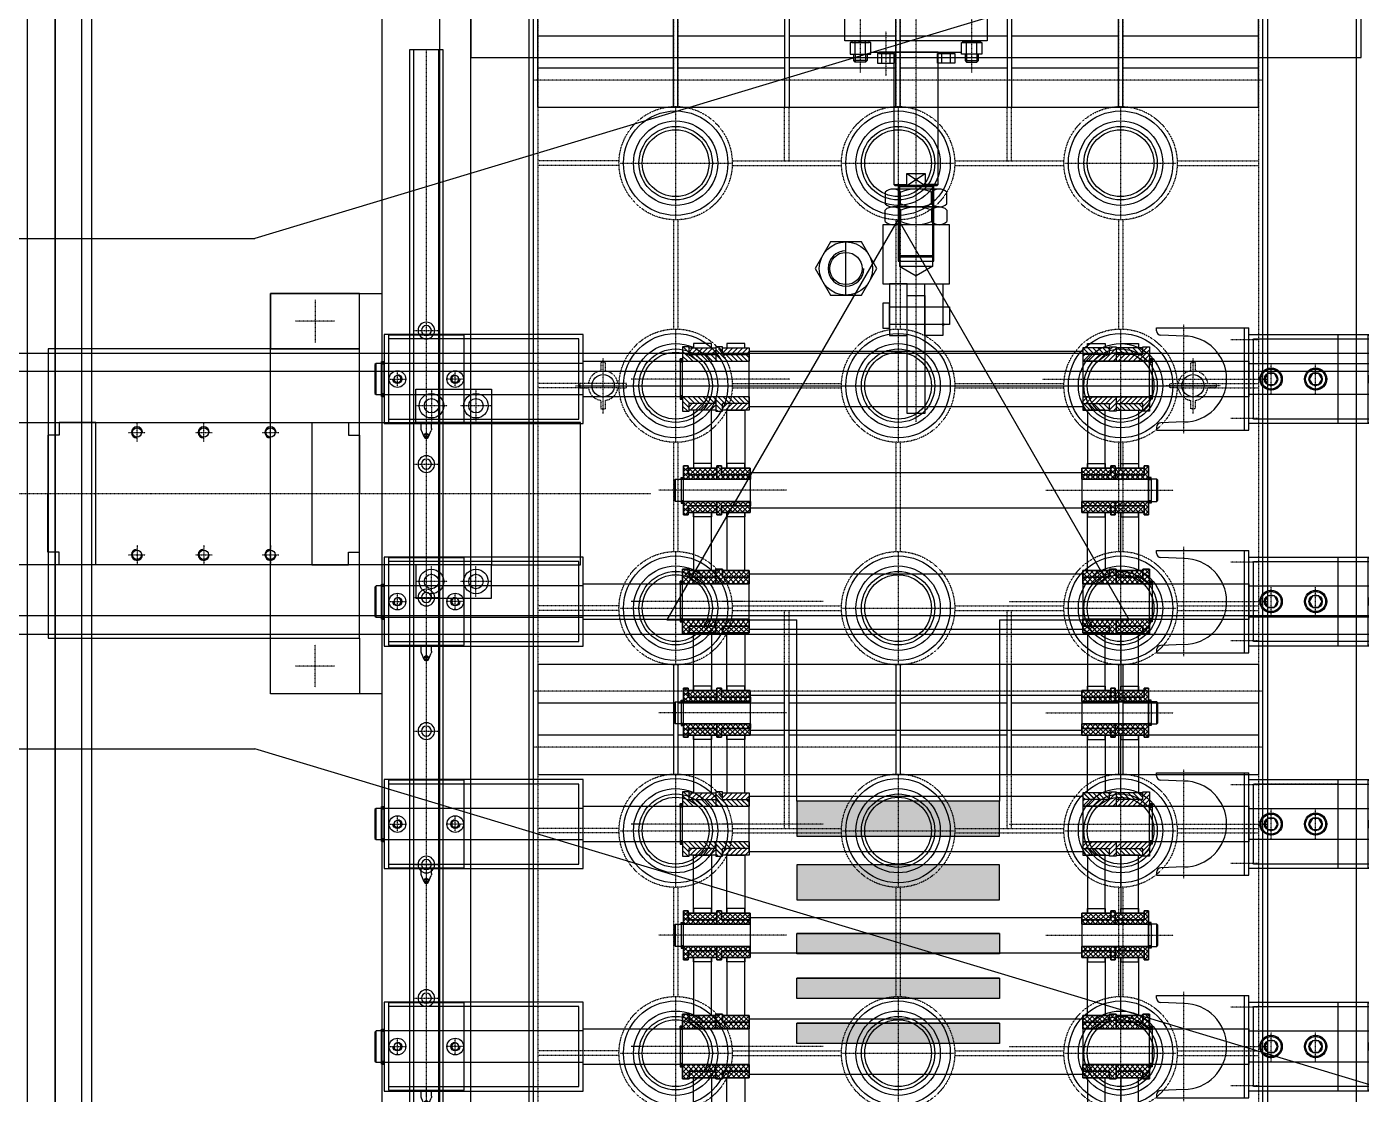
# Model space of a CAD drawing. Header units: inches. Extents: x 185496 to 352137, y 107182 to 179410.
# Drawn here: x 233795 to 234395, y 161992 to 162472 of the extents above; entities that cross this region are included whole.
import ezdxf

# ---------------------------------------------------------------- set-up
doc = ezdxf.new("R2010")
doc.units = ezdxf.units.IN
doc.header["$MEASUREMENT"] = 0
for name, pattern in [('Ax-B-comp-B1-$0$TRAZOS', [0.75, 0.5, -0.25]), ('CENTER', [2, 1.25, -0.25, 0.25, -0.25]), ('DASH', [0.35, 0.25, -0.1])]:
    doc.linetypes.add(name, pattern=pattern)
pattern_1 = [(45, (-17.8592, -41.6616), (-1.122532015, 1.122532015), [])]

# ---------------------------------------------------------------- blocks, each defined once
blk = doc.blocks.new('*U28')
at = {"color": 3, "linetype": 'DASH', "ltscale": 0.1}
blk.add_circle((0, 0), 25.47, dxfattribs=at)
blk = doc.blocks.new('*U29')
at = {"color": 0, "linetype": 'ByBlock', "lineweight": -2, "transparency": 16777216}
for p in [(0, 0), (100, 0), (200, 0), (0, -100), (100, -100), (200, -100), (0, -200), (100, -200), (200, -200), (0, -300), (100, -300), (200, -300), (0, -400), (100, -400), (200, -400), (0, -500), (100, -500), (200, -500), (0, -600), (100, -600), (200, -600), (0, -700), (100, -700), (200, -700), (0, -800), (100, -800), (200, -800)]:
    blk.add_blockref('*U28', p, dxfattribs=at)
blk = doc.blocks.new('*U30')
at = {"color": 1, "linetype": 'CENTER', "ltscale": 0.01}
for p, q in [((0, 25.21), (0, -25.21)), ((-24.99, 0), (24.99, 0))]:
    blk.add_line(p, q, dxfattribs=at)
at = {"lineweight": 30}
for radius in [23.47, 18.96, 16.5, 15]:
    blk.add_circle((0, 0), radius, dxfattribs=at)
blk = doc.blocks.new('*U31')
at = {"color": 0, "linetype": 'ByBlock', "lineweight": -2, "transparency": 16777216}
for p in [(0, 0), (100, 0), (200, 0), (0, -100), (100, -100), (200, -100), (0, -200), (100, -200), (200, -200), (0, -300), (100, -300), (200, -300), (0, -400), (100, -400), (200, -400), (0, -500), (100, -500), (200, -500), (0, -600), (100, -600), (200, -600), (0, -700), (100, -700), (200, -700), (0, -800), (100, -800), (200, -800)]:
    blk.add_blockref('*U30', p, dxfattribs=at)
blk = doc.blocks.new('GGFF')
at = {"color": 3, "linetype": 'DASH', "ltscale": 0.05}
for p, q in [((38381.69, 24436.67), (38381.69, 24108.67)), ((38656.37, 24436.67), (38656.37, 24108.67)), ((38681.51, 24436.67), (38681.51, 24108.67)), ((38418.03, 24398.12), (38418.03, 24434.67)), ((38420.03, 24398.12), (38420.03, 24434.67)), ((38518.03, 24398.12), (38518.03, 24434.67)), ((38520.03, 24398.12), (38520.03, 24434.67)), ((38618.03, 24398.12), (38618.03, 24434.67)), ((38620.03, 24398.12), (38620.03, 24434.67)), ((38718.03, 24398.12), (38718.03, 24434.67)), ((38720.03, 24398.12), (38720.03, 24434.67)), ((38818.03, 24398.12), (38818.03, 24434.67)), ((38820.03, 24398.12), (38820.03, 24434.67)), ((38418.03, 24298.12), (38418.03, 24347.23)), ((38420.03, 24298.12), (38420.03, 24347.23)), ((38518.03, 24298.12), (38518.03, 24347.23)), ((38520.03, 24298.12), (38520.03, 24347.23)), ((38618.03, 24298.12), (38618.03, 24347.23)), ((38620.03, 24298.12), (38620.03, 24347.23)), ((38718.03, 24298.12), (38718.03, 24347.23)), ((38720.03, 24298.12), (38720.03, 24347.23)), ((38818.03, 24298.12), (38818.03, 24347.23)), ((38820.03, 24298.12), (38820.03, 24347.23)), ((38418.22, 24323.67), (38393.93, 24323.67)), ((38418.22, 24321.67), (38393.93, 24321.67)), ((38644.12, 24323.67), (38620.03, 24323.67)), ((38644.12, 24321.67), (38620.03, 24321.67)), ((38718.03, 24323.67), (38693.75, 24323.67)), ((38718.03, 24321.67), (38693.75, 24321.67)), ((38418.03, 24198.12), (38418.03, 24247.23)), ((38420.03, 24198.12), (38420.03, 24247.23)), ((38518.03, 24198.12), (38518.03, 24247.23)), ((38520.03, 24198.12), (38520.03, 24247.23)), ((38618.03, 24198.12), (38618.03, 24247.23)), ((38620.03, 24198.12), (38620.03, 24247.23)), ((38718.03, 24198.12), (38718.03, 24247.23)), ((38720.03, 24198.12), (38720.03, 24247.23)), ((38818.03, 24198.12), (38818.03, 24247.23)), ((38820.03, 24198.12), (38820.03, 24247.23)), ((38418.22, 24223.67), (38393.93, 24223.67)), ((38418.22, 24221.67), (38393.93, 24221.67)), ((38644.12, 24223.67), (38620.03, 24223.67)), ((38644.12, 24221.67), (38620.03, 24221.67)), ((38718.03, 24223.67), (38693.75, 24223.67)), ((38718.03, 24221.67), (38693.75, 24221.67)), ((38418.03, 24147.23), (38418.03, 24110.67)), ((38420.03, 24147.23), (38420.03, 24110.67)), ((38518.03, 24147.23), (38518.03, 24110.67)), ((38520.03, 24147.23), (38520.03, 24110.67)), ((38618.03, 24147.23), (38618.03, 24110.67)), ((38620.03, 24147.23), (38620.03, 24110.67)), ((38718.03, 24147.23), (38718.03, 24110.67)), ((38720.03, 24147.23), (38720.03, 24110.67)), ((38818.03, 24147.23), (38818.03, 24110.67)), ((38820.03, 24147.23), (38820.03, 24110.67))]:
    blk.add_line(p, q, dxfattribs=at)
at = {"lineweight": 30}
for p, q in [((38361.94, 24434.67), (38361.94, 24373.67)), ((38376.3, 24434.67), (38376.3, 24373.67)), ((38393.93, 24110.67), (38393.93, 24434.67)), ((38644.12, 24110.67), (38644.12, 24434.67)), ((38661.76, 24434.67), (38661.76, 24373.67)), ((38676.11, 24434.67), (38676.11, 24373.67)), ((38693.75, 24110.67), (38693.75, 24434.67)), ((38393.58, 24373.67), (38344.48, 24373.67)), ((38393.58, 24371.67), (38344.48, 24371.67)), ((38361.94, 24371.67), (38361.94, 24323.67)), ((38376.3, 24371.67), (38376.3, 24323.67)), ((38644.48, 24373.67), (38693.58, 24373.67)), ((38644.48, 24371.67), (38693.58, 24371.67)), ((38661.76, 24371.67), (38661.76, 24323.67)), ((38676.11, 24371.67), (38676.11, 24323.67)), ((38344.31, 24323.67), (38393.93, 24323.67)), ((38344.31, 24321.67), (38393.93, 24321.67)), ((38361.94, 24321.67), (38361.94, 24273.67)), ((38376.3, 24321.67), (38376.3, 24273.67)), ((38693.75, 24323.67), (38644.12, 24323.67)), ((38693.75, 24321.67), (38644.12, 24321.67)), ((38661.76, 24321.67), (38661.76, 24273.67)), ((38676.11, 24321.67), (38676.11, 24273.67)), ((38393.93, 24273.67), (38344.31, 24273.67)), ((38644.12, 24273.67), (38693.75, 24273.67)), ((38393.93, 24271.67), (38344.31, 24271.67)), ((38361.94, 24271.67), (38361.94, 24223.67)), ((38376.3, 24271.67), (38376.3, 24223.67)), ((38644.12, 24271.67), (38693.75, 24271.67)), ((38661.76, 24271.67), (38661.76, 24223.67)), ((38676.11, 24271.67), (38676.11, 24223.67)), ((38344.31, 24223.67), (38393.93, 24223.67)), ((38344.31, 24221.67), (38393.93, 24221.67)), ((38361.94, 24221.67), (38361.94, 24173.67)), ((38376.3, 24221.67), (38376.3, 24173.67)), ((38693.75, 24223.67), (38644.12, 24223.67)), ((38693.75, 24221.67), (38644.12, 24221.67)), ((38661.76, 24221.67), (38661.76, 24173.67)), ((38676.11, 24221.67), (38676.11, 24173.67)), ((38393.58, 24173.67), (38344.48, 24173.67)), ((38393.58, 24171.67), (38344.48, 24171.67)), ((38361.94, 24171.67), (38361.94, 24110.67)), ((38376.3, 24171.67), (38376.3, 24110.67)), ((38644.48, 24173.67), (38693.58, 24173.67)), ((38644.48, 24171.67), (38693.58, 24171.67)), ((38661.76, 24171.67), (38661.76, 24110.67)), ((38676.11, 24171.67), (38676.11, 24110.67))]:
    blk.add_line(p, q, dxfattribs=at)
at = {"color": 1, "linetype": 'CENTER', "ltscale": 0.01}
for p, q in [((38519.03, 24417.65), (38519.03, 24392.85)), ((38531.51, 24405.25), (38506.55, 24405.25)), ((38519.03, 24127.7), (38519.03, 24152.5)), ((38531.51, 24140.1), (38506.55, 24140.1))]:
    blk.add_line(p, q, dxfattribs=at)
blk.add_line((38519.03, 24129.67), (38519.03, 24415.67))
at = {"color": 3, "linetype": 'DASH', "ltscale": 0.1}
for p, q in [((38344.48, 24373.67), (38393.58, 24373.67)), ((38344.48, 24371.67), (38393.58, 24371.67)), ((38444.48, 24373.67), (38493.58, 24373.67)), ((38444.48, 24371.67), (38493.58, 24371.67)), ((38544.48, 24373.67), (38593.58, 24373.67)), ((38544.48, 24371.67), (38593.58, 24371.67)), ((38744.48, 24373.67), (38793.58, 24373.67)), ((38744.48, 24371.67), (38793.58, 24371.67)), ((38344.48, 24273.67), (38393.58, 24273.67)), ((38444.48, 24273.67), (38493.58, 24273.67)), ((38544.48, 24273.67), (38593.58, 24273.67)), ((38744.48, 24273.67), (38793.58, 24273.67)), ((38344.48, 24271.67), (38393.58, 24271.67)), ((38444.48, 24271.67), (38493.58, 24271.67)), ((38544.48, 24271.67), (38593.58, 24271.67)), ((38744.48, 24271.67), (38793.58, 24271.67)), ((38344.48, 24173.67), (38393.58, 24173.67)), ((38344.48, 24171.67), (38393.58, 24171.67)), ((38444.48, 24173.67), (38493.58, 24173.67)), ((38444.48, 24171.67), (38493.58, 24171.67)), ((38544.48, 24173.67), (38593.58, 24173.67)), ((38544.48, 24171.67), (38593.58, 24171.67)), ((38744.48, 24173.67), (38793.58, 24173.67)), ((38744.48, 24171.67), (38793.58, 24171.67))]:
    blk.add_line(p, q, dxfattribs=at)
at = {"lineweight": 30}
for points in [[(38948.03, 24436.67), (38090.03, 24436.67), (38090.03, 24411.67), (38069.03, 24411.67), (38069.03, 24133.67)], [(38393.93, 24434.67), (38344.31, 24434.67)], [(38644.12, 24434.67), (38693.75, 24434.67)], [(38090.03, 24108.67), (38948.03, 24108.67)], [(38393.93, 24110.67), (38344.31, 24110.67)], [(38644.12, 24110.67), (38693.75, 24110.67)]]:
    blk.add_lwpolyline(points, dxfattribs=at)
at = {"color": 3, "linetype": 'DASH', "ltscale": 0.1}
for points in [[(38092.03, 24434.67), (38644.12, 24434.67)], [(38693.75, 24110.67), (38946.03, 24110.67), (38946.03, 24135.67), (38967.03, 24135.67), (38967.03, 24409.67), (38946.03, 24409.67), (38946.03, 24434.67)], [(38693.75, 24434.67), (38719.03, 24434.67)], [(38719.03, 24434.67), (38946.03, 24434.67), (38946.03, 24409.67), (38967.03, 24409.67), (38967.03, 24135.67), (38946.03, 24135.67), (38946.03, 24110.67)], [(38518.03, 24411.89), (38518.03, 24415.67), (38520.03, 24415.67), (38520.03, 24411.89)], [(38512.4, 24404.25), (38508.61, 24404.25), (38508.61, 24406.25), (38512.4, 24406.25)], [(38525.66, 24406.25), (38529.45, 24406.25), (38529.45, 24404.25), (38525.66, 24404.25)], [(38520.03, 24398.62), (38520.03, 24394.83), (38518.03, 24394.83), (38518.03, 24398.62)], [(38520.03, 24146.73), (38520.03, 24150.52), (38518.03, 24150.52), (38518.03, 24146.73)], [(38512.4, 24141.1), (38508.61, 24141.1), (38508.61, 24139.1), (38512.4, 24139.1)], [(38525.66, 24139.1), (38529.45, 24139.1), (38529.45, 24141.1), (38525.66, 24141.1)], [(38518.03, 24133.46), (38518.03, 24129.67), (38520.03, 24129.67), (38520.03, 24133.46)], [(38092.03, 24110.67), (38644.12, 24110.67)]]:
    blk.add_lwpolyline(points, dxfattribs=at)
at = {"lineweight": 30}
for centre in [(38519.03, 24405.25), (38519.03, 24140.1)]:
    blk.add_circle(centre, 5, dxfattribs=at)
at = {"color": 3, "linetype": 'DASH', "ltscale": 0.1}
for centre, start, end in [((38519.03, 24405.25), 98.5731, 171.4269), ((38519.03, 24405.25), 8.5731, 81.4269), ((38519.03, 24405.25), 188.5731, 261.4269), ((38519.03, 24405.25), 278.5731, 351.4269), ((38519.03, 24140.1), 98.5731, 171.4269), ((38519.03, 24140.1), 8.5731, 81.4269), ((38519.03, 24140.1), 188.5731, 261.4269), ((38519.03, 24140.1), 278.5731, 351.4269)]:
    blk.add_arc(centre, 6.71, start, end, dxfattribs=at)
at = {"rotation": 90}
for name in ['*U29', '*U31']:
    blk.add_blockref(name, (38119.03, 24172.67), dxfattribs=at)
blk = doc.blocks.new('*U102')
blk.add_blockref('GGFF', (-38519.03, -24272.67))
blk = doc.blocks.new('*U101')
at = {"color": 0, "linetype": 'ByBlock', "lineweight": -2, "transparency": 16777216}
blk.add_blockref('*U102', (900, 0), dxfattribs=at)
blk = doc.blocks.new('dfgdfg')
h = blk.add_hatch(color=1)
h.dxf.hatch_style = 1
h.paths.add_polyline_path([(55693.57, 23496.66), (55709.33, 23496.66), (55709.33, 23587.79), (55693.57, 23587.79)])
h = blk.add_hatch(color=1)
h.dxf.hatch_style = 1
h.paths.add_polyline_path([(55722.25, 23496.66), (55738.01, 23496.66), (55738.01, 23587.79), (55722.25, 23587.79)])
h = blk.add_hatch(color=1)
h.dxf.hatch_style = 1
h.paths.add_polyline_path([(55753.09, 23496.66), (55762.21, 23496.66), (55762.21, 23587.79), (55753.09, 23587.79)])
h = blk.add_hatch(color=1)
h.dxf.hatch_style = 1
h.paths.add_polyline_path([(55773.24, 23496.66), (55782.36, 23496.66), (55782.36, 23587.79), (55773.24, 23587.79)])
h = blk.add_hatch(color=1)
h.dxf.hatch_style = 1
h.paths.add_polyline_path([(55793.39, 23496.66), (55802.51, 23496.66), (55802.51, 23587.79), (55793.39, 23587.79)])
at = {"color": 1}
for p, q in [((55753.09, 23587.79), (55753.09, 23496.66)), ((55773.24, 23587.79), (55773.24, 23496.66)), ((55793.39, 23587.79), (55793.39, 23496.66))]:
    blk.add_line(p, q, dxfattribs=at)
for points in [[(55612.07, 23587.79), (55612.07, 23646.14), (55432.09, 23542.22), (55612.07, 23438.31), (55612.07, 23496.66)], [(55612.07, 23587.79), (55693.57, 23587.79), (55693.57, 23496.66), (55612.07, 23496.66)]]:
    blk.add_lwpolyline(points, dxfattribs=at)
for points in [[(55709.33, 23587.79), (55693.57, 23587.79), (55693.57, 23496.66), (55709.33, 23496.66)], [(55738.01, 23587.79), (55722.25, 23587.79), (55722.25, 23496.66), (55738.01, 23496.66)], [(55753.09, 23587.79), (55762.21, 23587.79), (55762.21, 23496.66), (55753.09, 23496.66)], [(55773.24, 23587.79), (55782.36, 23587.79), (55782.36, 23496.66), (55773.24, 23496.66)], [(55793.39, 23587.79), (55802.51, 23587.79), (55802.51, 23496.66), (55793.39, 23496.66)]]:
    blk.add_lwpolyline(points, close=True, dxfattribs=at)
blk = doc.blocks.new('FDFEGE')
h = blk.add_hatch()
h.set_pattern_fill('ANSI31', color=4, angle=90)
h.set_pattern_definition([(135, (0, -3.066), (-1.122532015, -1.122532015), [])])
h.paths.add_polyline_path([(37090.03, 26125.28), (37087.03, 26125.28), (37087.03, 26113.28), (37090.03, 26113.28)])
h.paths.add_polyline_path([(37065.03, 26125.28), (37062.03, 26125.28), (37062.03, 26113.28), (37065.03, 26113.28)])
for points in [[(37065.03, 26113.28), (37062.03, 26113.28), (37062.03, 26125.28), (37065.03, 26125.28)], [(37065.03, 26113.28), (37065.03, 26125.28)], [(37087.03, 26125.28), (37087.03, 26113.28)], [(37087.03, 26125.28), (37090.03, 26125.28), (37090.03, 26113.28), (37087.03, 26113.28)]]:
    blk.add_lwpolyline(points)
blk = doc.blocks.new('DFGE')
h = blk.add_hatch()
h.set_pattern_fill('ANSI31', color=4)
h.set_pattern_definition([(45, (-32.4945, -37.9827), (-1.122532015, 1.122532015), [])])
h.paths.add_polyline_path([(37087.03, 26109.54), (37084.03, 26109.54), (37084.03, 26094.54), (37090.53, 26094.54), (37090.53, 26097.54), (37087.03, 26097.54)])
h.paths.add_polyline_path([(37068.03, 26109.54), (37065.03, 26109.54), (37065.03, 26097.54), (37061.53, 26097.54), (37061.53, 26094.54), (37068.03, 26094.54)])
for points in [[(37065.03, 26097.54), (37065.03, 26109.54), (37068.03, 26109.54)], [(37068.03, 26094.54), (37068.03, 26109.54)], [(37084.03, 26109.54), (37084.03, 26094.54)], [(37084.03, 26109.54), (37087.03, 26109.54), (37087.03, 26097.54)], [(37065.03, 26097.54), (37061.53, 26097.54), (37061.53, 26094.54), (37068.03, 26094.54)], [(37084.03, 26094.54), (37090.53, 26094.54), (37090.53, 26097.54), (37087.03, 26097.54)]]:
    blk.add_lwpolyline(points)
blk = doc.blocks.new('RGRG')
h = blk.add_hatch()
h.set_pattern_fill('ANSI31', color=4, angle=90)
h.set_pattern_definition([(135, (-17.8592, -41.6616), (-1.122532015, -1.122532015), [])])
h.paths.add_polyline_path([(37137.03, 26113.84), (37137.03, 26115.84), (37133.03, 26115.84), (37133.03, 26128.84), (37131.03, 26128.84), (37131.03, 26113.84)])
h.paths.add_polyline_path([(37121.03, 26113.84), (37121.03, 26128.84), (37119.03, 26128.84), (37119.03, 26115.84), (37115.03, 26115.84), (37115.03, 26113.84)])
for points in [[(37119.03, 26115.84), (37119.03, 26128.84), (37121.03, 26128.84)], [(37131.03, 26128.84), (37133.03, 26128.84), (37133.03, 26115.84)], [(37119.03, 26115.84), (37115.03, 26115.84), (37115.03, 26113.84), (37121.03, 26113.84)], [(37131.03, 26113.84), (37137.03, 26113.84), (37137.03, 26115.84), (37133.03, 26115.84)]]:
    blk.add_lwpolyline(points)
blk = doc.blocks.new('FDFVDF')
h = blk.add_hatch()
h.set_pattern_fill('ANSI31', color=4)
h.set_pattern_definition(pattern_1)
h.paths.add_polyline_path([(37119.03, 26128.84), (37116.03, 26128.84), (37116.03, 26115.84), (37119.03, 26115.84)])
h = blk.add_hatch()
h.set_pattern_fill('ANSI31', color=4)
h.set_pattern_definition(pattern_1)
h.paths.add_polyline_path([(37133.03, 26128.84), (37136.03, 26128.84), (37136.03, 26115.84), (37133.03, 26115.84)])
for points in [[(37119.03, 26115.84), (37116.03, 26115.84), (37116.03, 26128.84), (37119.03, 26128.84)], [(37133.03, 26128.84), (37136.03, 26128.84), (37136.03, 26115.84), (37133.03, 26115.84)]]:
    blk.add_lwpolyline(points)
blk = doc.blocks.new('FGDFGDFG')
at = {"color": 1, "linetype": 'CENTER', "ltscale": 0.01}
for p, q in [((37176.03, 26161.55), (37176.03, 26090.26)), ((37126.03, 26145.03), (37126.03, 26102.68)), ((37226.03, 26145.03), (37226.03, 26102.68))]:
    blk.add_line(p, q, dxfattribs=at)
for points in [[(37119.03, 26115.84), (37119.03, 26128.84), (37121.03, 26128.84)], [(37121.03, 26113.84), (37121.03, 26128.84)], [(37131.03, 26128.84), (37131.03, 26113.84)], [(37131.03, 26128.84), (37133.03, 26128.84), (37133.03, 26115.84)], [(37221.03, 26128.84), (37219.03, 26128.84), (37219.03, 26115.84)], [(37221.03, 26128.84), (37221.03, 26113.84)], [(37231.03, 26113.84), (37231.03, 26128.84)], [(37233.03, 26115.84), (37233.03, 26128.84), (37231.03, 26128.84)]]:
    blk.add_lwpolyline(points)
for points in [[(37116.03, 26126.34), (37114.03, 26126.34), (37114.03, 26118.34), (37116.03, 26118.34)], [(37136.03, 26126.34), (37138.03, 26126.34), (37138.03, 26118.34), (37136.03, 26118.34)], [(37162.03, 26126.34), (37136.03, 26126.34), (37136.03, 26118.34), (37162.03, 26118.34)], [(37190.03, 26126.34), (37216.03, 26126.34), (37216.03, 26118.34), (37190.03, 26118.34)], [(37236.03, 26126.34), (37238.03, 26126.34), (37238.03, 26118.34), (37236.03, 26118.34)]]:
    blk.add_lwpolyline(points, close=True)
for name in ['RGRG', 'FDFVDF']:
    blk.add_blockref(name, (0, 0))
at = {"xscale": -1}
for name, p in [('DFGE', (74252.06, 18.8)), ('FDFEGE', (74252.06, 3.07)), ('RGRG', (74352.06, 0)), ('FDFVDF', (74352.06, 0))]:
    blk.add_blockref(name, p, dxfattribs=at)
blk = doc.blocks.new('*U41')
h = blk.add_hatch(color=4)
h.dxf.hatch_style = 1
h.paths.add_polyline_path([(-4.8, 105.6), (-5.75, 105.6), (-5.75, 104.5), (-4.8, 104.5)])
h = blk.add_hatch(color=4)
h.dxf.hatch_style = 1
h.paths.add_polyline_path([(4.8, 105.6), (5.75, 105.6), (5.75, 104.5), (4.8, 104.5)])
h = blk.add_hatch(color=4)
h.dxf.hatch_style = 1
h.paths.add_polyline_path([(-4.8, -105.6), (-5.75, -105.6), (-5.75, -104.5), (-4.8, -104.5)])
h = blk.add_hatch(color=4)
h.dxf.hatch_style = 1
h.paths.add_polyline_path([(4.8, -105.6), (5.75, -105.6), (5.75, -104.5), (4.8, -104.5)])
for p, q in [((-5, 108.19), (5, 108.19)), ((-5, -108.19), (5, -108.19))]:
    blk.add_line(p, q)
for points in [[(-5, 74.5), (-5, 108.19), (-4.5, 108.69), (4.5, 108.69), (5, 108.19), (5, 74.5)], [(-5, 74.5), (-5, 104.5)], [(5, 104.5), (5, 74.5)], [(5, -74.5), (5, -104.5), (-5, -104.5), (-5, -74.5)], [(-5, -89.5), (-5, -74.5)], [(-5, -74.5), (-5, -108.19), (-4.5, -108.69), (4.5, -108.69), (5, -108.19), (5, -74.5)], [(5, -74.5), (5, -89.5)]]:
    blk.add_lwpolyline(points)
for points in [[(-4.8, 105.6), (-5.75, 105.6), (-5.75, 104.5), (-4.8, 104.5)], [(-4.8, 104.5), (4.8, 104.5), (4.8, 105.6), (-4.8, 105.6)], [(4.8, 105.6), (5.75, 105.6), (5.75, 104.5), (4.8, 104.5)], [(-8, 74.5), (8, 74.5), (8, -74.5), (-8, -74.5)], [(-4.8, -105.6), (-5.75, -105.6), (-5.75, -104.5), (-4.8, -104.5)], [(-4.8, -104.5), (4.8, -104.5), (4.8, -105.6), (-4.8, -105.6)], [(4.8, -105.6), (5.75, -105.6), (5.75, -104.5), (4.8, -104.5)]]:
    blk.add_lwpolyline(points, close=True)
blk = doc.blocks.new('*U42')
at = {"color": 0, "linetype": 'ByBlock', "lineweight": -2, "transparency": 16777216}
for p in [(0, 0), (100, 0), (200, 0), (300, 0), (400, 0)]:
    blk.add_blockref('*U41', p, dxfattribs=at)
blk = doc.blocks.new('*U45')
at = {"color": 1, "linetype": 'CENTER', "ltscale": 0.003}
blk.add_line((0, -5.96), (0, 5.96), dxfattribs=at)
for radius in [3.75, 2.25]:
    blk.add_circle((0, 0), radius)
blk = doc.blocks.new('*U46')
at = {"color": 0, "linetype": 'ByBlock', "lineweight": -2, "transparency": 16777216}
for p in [(0, 0), (60, 0), (120, 0), (180, 0), (240, 0), (300, 0), (360, 0), (420, 0), (480, 0), (540, 0)]:
    blk.add_blockref('*U45', p, dxfattribs=at)
blk = doc.blocks.new('WEFERF')
at = {"color": 1, "linetype": 'CENTER', "ltscale": 0.003}
for p, q in [((37124.03, 26154.01), (37124.03, 26146.67)), ((37120.77, 26150.34), (37127.29, 26150.34)), ((37124.03, 26120.67), (37124.03, 26128.01)), ((37120.77, 26124.34), (37127.29, 26124.34))]:
    blk.add_line(p, q, dxfattribs=at)
for p, q in [((37098.05, 26138.34), (37100.88, 26139.48)), ((37101.74, 26139.65), (37104.38, 26139.65)), ((37098.05, 26136.35), (37100.88, 26135.21)), ((37101.74, 26135.04), (37104.38, 26135.04))]:
    blk.add_line(p, q)
blk.add_lwpolyline([(37104.38, 26154.34), (37143.68, 26154.34), (37143.68, 26120.34), (37104.38, 26120.34)], close=True)
blk.add_lwpolyline([(37106.13, 26137.34), (37096.49, 26137.34)], dxfattribs=at)
for centre, radius in [((37124.03, 26150.34), 1.6), ((37098.45, 26137.34), 1.07), ((37098.45, 26137.34), 0.579), ((37124.03, 26124.34), 1.6)]:
    blk.add_circle(centre, radius)
at = {"color": 3}
for centre, start, end in [((37124.03, 26150.34), 90, 0), ((37124.03, 26124.34), 0, 270)]:
    blk.add_arc(centre, 2, start, end, dxfattribs=at)
for start, end in [(90, 112.0054), (247.9946, 270)]:
    blk.add_arc((37101.74, 26137.34), 2.3, start, end)
blk = doc.blocks.new('*U24')
at = {"color": 1, "linetype": 'CENTER', "ltscale": 0.01}
for p, q in [((0, 31.05), (0, -31.05)), ((-24.55, 6.73), (24.55, 6.73))]:
    blk.add_line(p, q, dxfattribs=at)
at = {"lineweight": 30}
for p, q in [((-21.72, 19), (-23, 19)), ((-23, 19), (-23, -22.55)), ((21.72, 19), (23, 19)), ((23, 19), (23, -22.55)), ((-19.29, 6.73), (-19.72, 17.08)), ((19.29, 6.73), (19.72, 17.08)), ((-23, -20.55), (23, -20.55)), ((-23, -22.55), (23, -22.55))]:
    blk.add_line(p, q, dxfattribs=at)
at = {"color": 1, "linetype": 'CENTER', "ltscale": 0.005}
for p, q in [((-17.68, -26.75), (-17.68, -14.36)), ((17.68, -26.75), (17.68, -14.36))]:
    blk.add_line(p, q, dxfattribs=at)
at = {"lineweight": 30}
for centre, radius, start, end in [((-21.72, 17), 2, 2.38829, 90), ((21.72, 17), 2, 90, 177.61171), ((0, 6.73), 19.29, 180, 0)]:
    blk.add_arc(centre, radius, start, end, dxfattribs=at)
blk = doc.blocks.new('*U25')
at = {"color": 0, "linetype": 'ByBlock', "lineweight": -2, "transparency": 16777216}
blk.add_blockref('*U24', (0, 0), dxfattribs=at)
blk = doc.blocks.new('FDFGDF')
at = {"color": 1, "linetype": 'CENTER', "ltscale": 0.004}
for p, q in [((37169.51, 26177.04), (37182.54, 26177.04)), ((37169.51, 26157.04), (37182.54, 26157.04))]:
    blk.add_line(p, q, dxfattribs=at)
for points in [[(37156.03, 26187.04), (37196.03, 26187.04), (37196.03, 26147.04), (37156.03, 26147.04)], [(37178.53, 26178.49), (37176.03, 26179.93), (37173.53, 26178.49), (37173.53, 26175.6), (37176.03, 26174.15), (37178.53, 26175.6)], [(37178.53, 26158.49), (37176.03, 26159.93), (37173.53, 26158.49), (37173.53, 26155.6), (37176.03, 26154.15), (37178.53, 26155.6)]]:
    blk.add_lwpolyline(points, close=True)
at = {"color": 3, "linetype": 'Ax-B-comp-B1-$0$TRAZOS', "ltscale": 0.01}
blk.add_lwpolyline([(37158.03, 26185.04), (37194.03, 26185.04), (37194.03, 26147.04), (37158.03, 26147.04)], close=True, dxfattribs=at)
for centre, radius in [((37176.03, 26177.04), 5), ((37176.03, 26177.04), 4.5), ((37176.03, 26177.04), 3), ((37176.03, 26157.04), 5), ((37176.03, 26157.04), 4.5), ((37176.03, 26157.04), 3)]:
    blk.add_circle(centre, radius)
blk.add_blockref('*U25', (37176.03, 26209.6))
blk = doc.blocks.new('*U47')
h = blk.add_hatch(color=4)
h.dxf.hatch_style = 1
h.paths.add_polyline_path([(-6.36, 239.14), (-5.21, 239.14), (-5.21, 240.24), (-6.36, 240.24)])
h = blk.add_hatch(color=4)
h.dxf.hatch_style = 1
h.paths.add_polyline_path([(9.34, 239.14), (8.19, 239.14), (8.19, 240.24), (9.34, 240.24)])
h = blk.add_hatch(color=4)
h.dxf.hatch_style = 1
h.paths.add_polyline_path([(-7.61, 105), (-6.11, 105), (-6.11, 106.1), (-7.61, 106.1)])
h = blk.add_hatch(color=4)
h.dxf.hatch_style = 1
h.paths.add_polyline_path([(10.59, 105), (9.09, 105), (9.09, 106.1), (10.59, 106.1)])
h = blk.add_hatch(color=4)
h.dxf.hatch_style = 1
h.paths.add_polyline_path([(-7.61, -105), (-6.11, -105), (-6.11, -106.1), (-7.61, -106.1)])
h = blk.add_hatch(color=4)
h.dxf.hatch_style = 1
h.paths.add_polyline_path([(10.59, -105), (9.09, -105), (9.09, -106.1), (10.59, -106.1)])
h = blk.add_hatch(color=4)
h.dxf.hatch_style = 1
h.paths.add_polyline_path([(-6.36, -239.14), (-5.21, -239.14), (-5.21, -240.24), (-6.36, -240.24)])
h = blk.add_hatch(color=4)
h.dxf.hatch_style = 1
h.paths.add_polyline_path([(9.34, -239.14), (8.19, -239.14), (8.19, -240.24), (9.34, -240.24)])
for p, q in [((-5.51, 242.74), (8.49, 242.74)), ((-5.51, -242.74), (8.49, -242.74))]:
    blk.add_line(p, q)
for points in [[(9.34, 239.14), (-6.36, 239.14), (-6.36, 240.24), (9.34, 240.24)], [(-6.36, 239.14), (-5.21, 239.14), (-5.21, 240.24), (-6.36, 240.24)], [(-5.51, 149.6), (8.49, 149.6), (8.49, 242.74), (7.99, 243.24), (-5.01, 243.24), (-5.51, 242.74)], [(-5.21, 239.14), (8.19, 239.14), (8.19, 240.24), (-5.21, 240.24)], [(9.34, 239.14), (8.19, 239.14), (8.19, 240.24), (9.34, 240.24)], [(21.49, 239.14), (-18.51, 239.14), (-18.51, 149.6), (21.49, 149.6)], [(19.49, 237.14), (-16.51, 237.14), (-16.51, 151.6), (19.49, 151.6)], [(-7.61, 105), (10.59, 105), (10.59, 106.1), (-7.61, 106.1)], [(-7.61, 105), (-6.11, 105), (-6.11, 106.1), (-7.61, 106.1)], [(-6.11, 105), (9.09, 105), (9.09, 106.1), (-6.11, 106.1)], [(10.59, 105), (9.09, 105), (9.09, 106.1), (10.59, 106.1)], [(13.99, -75), (-11.01, -75), (-11.01, 75), (13.99, 75)], [(-7.61, -105), (10.59, -105), (10.59, -106.1), (-7.61, -106.1)], [(-7.61, -105), (-6.11, -105), (-6.11, -106.1), (-7.61, -106.1)], [(-6.11, -105), (9.09, -105), (9.09, -106.1), (-6.11, -106.1)], [(10.59, -105), (9.09, -105), (9.09, -106.1), (10.59, -106.1)], [(21.49, -239.14), (-18.51, -239.14), (-18.51, -149.6), (21.49, -149.6)], [(-5.51, -149.6), (8.49, -149.6), (8.49, -242.74), (7.99, -243.24), (-5.01, -243.24), (-5.51, -242.74)], [(19.49, -237.14), (-16.51, -237.14), (-16.51, -151.6), (19.49, -151.6)], [(9.34, -239.14), (-6.36, -239.14), (-6.36, -240.24), (9.34, -240.24)], [(-6.36, -239.14), (-5.21, -239.14), (-5.21, -240.24), (-6.36, -240.24)], [(-5.21, -239.14), (8.19, -239.14), (8.19, -240.24), (-5.21, -240.24)], [(9.34, -239.14), (8.19, -239.14), (8.19, -240.24), (9.34, -240.24)]]:
    blk.add_lwpolyline(points, close=True)
for points in [[(-6.51, 75), (-6.51, 149.6), (9.49, 149.6), (9.49, 75)], [(9.49, -75), (9.49, -149.6), (-6.51, -149.6), (-6.51, -75)]]:
    blk.add_lwpolyline(points)
for centre in [(1.49, 233.14), (1.49, 207.14), (1.49, -207.14), (1.49, -233.14)]:
    blk.add_circle(centre, 3.75)
at = {"xscale": -1, "rotation": 180}
blk.add_blockref('WEFERF', (-37122.53, 26357.49), dxfattribs=at)
for name, p in [('FDFGDF', (-37174.53, -26336.64)), ('WEFERF', (-37122.53, -26357.49))]:
    blk.add_blockref(name, p)
blk = doc.blocks.new('*U48')
at = {"color": 0, "linetype": 'ByBlock', "lineweight": -2, "transparency": 16777216}
for p in [(0, 0), (100, 0), (200, 0), (300, 0), (400, 0), (500, 0)]:
    blk.add_blockref('*U47', p, dxfattribs=at)
blk = doc.blocks.new('dfhfth')
at = {"color": 1, "linetype": 'CENTER', "ltscale": 0.01}
for p, q in [((45206.37, 39665.75), (45206.37, 39674.35)), ((45236.37, 39665.75), (45236.37, 39674.35)), ((45266.37, 39665.75), (45266.37, 39674.35)), ((45202.6, 39670.05), (45210.14, 39670.05)), ((45232.6, 39670.05), (45240.14, 39670.05)), ((45262.6, 39670.05), (45270.14, 39670.05)), ((45206.37, 39619.35), (45206.37, 39610.75)), ((45236.37, 39619.35), (45236.37, 39610.75)), ((45266.37, 39619.35), (45266.37, 39610.75)), ((45202.6, 39615.05), (45210.14, 39615.05)), ((45232.6, 39615.05), (45240.14, 39615.05)), ((45262.6, 39615.05), (45270.14, 39615.05))]:
    blk.add_line(p, q, dxfattribs=at)
for points in [[(45187.82, 39674.55), (45171.32, 39674.55), (45171.32, 39668.84), (45166.32, 39668.84), (45166.32, 39642.55)], [(45284.93, 39674.55), (45301.43, 39674.55), (45301.43, 39668.84), (45306.43, 39668.84), (45306.43, 39642.55)], [(45187.82, 39610.55), (45171.32, 39610.55), (45171.32, 39616.27), (45166.32, 39616.27), (45166.32, 39642.55)], [(45284.93, 39610.55), (45301.43, 39610.55), (45301.43, 39616.27), (45306.43, 39616.27), (45306.43, 39642.55)]]:
    blk.add_lwpolyline(points)
blk.add_lwpolyline([(45187.82, 39674.55), (45284.93, 39674.55), (45284.93, 39610.55), (45187.82, 39610.55)], close=True)
for centre in [(45206.37, 39670.05), (45236.37, 39670.05), (45266.37, 39670.05), (45206.37, 39615.05), (45236.37, 39615.05), (45266.37, 39615.05)]:
    blk.add_circle(centre, 2.1)
for centre, start, end in [((45206.37, 39670.05), 0, 270), ((45236.37, 39670.05), 0, 270), ((45266.37, 39670.05), 0, 270), ((45206.37, 39615.05), 90, 0), ((45236.37, 39615.05), 90, 0), ((45266.37, 39615.05), 90, 0)]:
    blk.add_arc(centre, 2.5, start, end)
blk = doc.blocks.new('rdtyyery4')
at = {"color": 1, "linetype": 'CENTER', "ltscale": 0.01}
for p, q in [((46338.61, 39689.01), (46338.61, 39675.1)), ((46358.61, 39689.01), (46358.61, 39675.1)), ((46345.72, 39682.05), (46331.49, 39682.05)), ((46365.72, 39682.05), (46351.49, 39682.05)), ((44917.59, 39642.55), (46437.36, 39642.55)), ((46338.61, 39596.1), (46338.61, 39610.01)), ((46358.61, 39596.1), (46358.61, 39610.01)), ((46345.72, 39603.05), (46331.49, 39603.05)), ((46365.72, 39603.05), (46351.49, 39603.05))]:
    blk.add_line(p, q, dxfattribs=at)
for points in [[(46365.61, 39674.55), (46331.61, 39674.55), (46331.61, 39689.55), (46365.61, 39689.55)], [(45025.61, 39674.55), (46365.61, 39674.55), (46365.61, 39610.55), (45025.61, 39610.55)], [(46405.61, 39674.55), (46365.61, 39674.55), (46365.61, 39610.55), (46405.61, 39610.55)], [(46365.61, 39610.55), (46331.61, 39610.55), (46331.61, 39595.55), (46365.61, 39595.55)]]:
    blk.add_lwpolyline(points, close=True)
for centre, radius in [((46338.61, 39682.05), 5.5), ((46338.61, 39682.05), 3.25), ((46358.61, 39682.05), 5.5), ((46358.61, 39682.05), 3.25), ((46338.61, 39603.05), 5.5), ((46358.61, 39603.05), 5.5), ((46338.61, 39603.05), 3.25), ((46358.61, 39603.05), 3.25)]:
    blk.add_circle(centre, radius)
blk = doc.blocks.new('FGBGFHGTR')
for p, q in [((52782.77, 18931.22), (52782.77, 16959.7)), ((52908.99, 18931.22), (52908.99, 16959.7)), ((52731.17, 18326.13), (52731.17, 17564.79)), ((52960.59, 18326.13), (52960.59, 17564.79)), ((52548.83, 16959.7), (52731.17, 17564.79)), ((53142.93, 16959.7), (52960.59, 17564.79)), ((52368.2, 17493.26), (53045.33, 17493.26)), ((52368.2, 17481.99), (53045.33, 17481.99)), ((52935.05, 17299.01), (52959.05, 17299.01)), ((53043.33, 17294.79), (53039.79, 17294.79)), ((53043.33, 17290.17), (53039.79, 17290.17)), ((53040.48, 17289.48), (53040.48, 17295.48)), ((53043.33, 17294.79), (53049.33, 17294.79)), ((53043.33, 17290.17), (53049.33, 17290.17)), ((53048.57, 17292.66), (53049.33, 17293.26)), ((53048.57, 17292.2), (53049.33, 17292.81)), ((52966.74, 17257.09), (52966.74, 17277.87)), ((52974.74, 17257.09), (52974.74, 17277.87)), ((52974.74, 17257.09), (52974.74, 17277.87)), ((52982.74, 17257.09), (52982.74, 17277.87)), ((53039.33, 17282.94), (53044.33, 17282.94)), ((53039.33, 17279.09), (53044.33, 17279.09)), ((53043.7, 17281.16), (53044.33, 17281.66)), ((53043.7, 17280.78), (53044.33, 17281.28)), ((52948.1, 17274.98), (52943.77, 17267.48)), ((52952.83, 17275.48), (52950.33, 17275.48)), ((52950.33, 17275.48), (52950.33, 17259.48)), ((52952.83, 17275.48), (52952.83, 17259.48)), ((52973.33, 17274.41), (52968.14, 17274.41)), ((52976.14, 17274.41), (52981.33, 17274.41)), ((52983.83, 17259.48), (52983.83, 17275.48)), ((52984.83, 17277.48), (52984.83, 17271.59)), ((52948.1, 17259.98), (52943.77, 17267.48)), ((52989.69, 17271.59), (52984.33, 17263.38)), ((52984.33, 17271.59), (52989.69, 17263.38)), ((52973.33, 17260.55), (52968.14, 17260.55)), ((52976.14, 17260.55), (52981.33, 17260.55)), ((52984.83, 17257.48), (52984.83, 17263.38)), ((52950.33, 17259.48), (52952.83, 17259.48)), ((53039.33, 17255.88), (53044.33, 17255.88)), ((53043.7, 17254.18), (53044.33, 17253.68)), ((53043.7, 17253.81), (53044.33, 17253.3)), ((53039.33, 17252.03), (53044.33, 17252.03)), ((53043.33, 17244.79), (53039.79, 17244.79)), ((53043.33, 17244.79), (53039.79, 17244.79)), ((53040.48, 17245.48), (53040.48, 17239.48)), ((53043.33, 17244.79), (53049.33, 17244.79)), ((53048.57, 17242.76), (53049.33, 17242.16)), ((53048.57, 17242.31), (53049.33, 17241.7)), ((53043.33, 17240.17), (53039.79, 17240.17)), ((53043.33, 17240.17), (53039.79, 17240.17)), ((53043.33, 17240.17), (53049.33, 17240.17))]:
    blk.add_line(p, q)
at = {"color": 1, "linetype": 'CENTER', "ltscale": 0.005}
for p, q in [((52768.38, 17528.88), (52768.38, 17546.37)), ((52923.38, 17528.88), (52923.38, 17546.37)), ((52758.86, 17537.62), (52777.9, 17537.62)), ((52932.9, 17537.62), (52913.86, 17537.62)), ((53035.18, 17292.48), (53419.27, 17292.48)), ((53053.61, 17281.01), (53033.59, 17281.01)), ((52878.16, 17267.48), (53433.67, 17267.48)), ((53035.18, 17242.48), (53419.27, 17242.48))]:
    blk.add_line(p, q, dxfattribs=at)
at = {"color": 1, "linetype": 'CENTER', "ltscale": 0.003}
blk.add_line((52368.2, 17487.62), (53045.33, 17487.62), dxfattribs=at)
at = {"color": 1, "linetype": 'CENTER', "ltscale": 0.01}
for p, q in [((52597.37, 17324.27), (52597.37, 17395.57)), ((52697.37, 17324.27), (52697.37, 17395.57)), ((52797.37, 17324.27), (52797.37, 17395.57)), ((52897.37, 17324.27), (52897.37, 17395.57)), ((52647.37, 17340.8), (52647.37, 17383.15)), ((52747.37, 17340.8), (52747.37, 17383.15)), ((52847.37, 17340.8), (52847.37, 17383.15)), ((52597.37, 17210.69), (52597.37, 17139.4)), ((52697.37, 17210.69), (52697.37, 17139.4)), ((52797.37, 17210.69), (52797.37, 17139.4)), ((52897.37, 17210.69), (52897.37, 17139.4)), ((52647.37, 17194.17), (52647.37, 17151.81)), ((52747.37, 17194.17), (52747.37, 17151.81)), ((52847.37, 17194.17), (52847.37, 17151.81))]:
    blk.add_line(p, q, dxfattribs=at)
for points in [[(52790.88, 18991.22), (52900.88, 18991.22), (52900.88, 16899.7), (52790.88, 16899.7)], [(52780.88, 17517.62), (52910.88, 17517.62), (52910.88, 17657.62), (52780.88, 17657.62)], [(52755.88, 17557.62), (52935.88, 17557.62), (52935.88, 17507.62), (52755.88, 17507.62)], [(52755.88, 17557.62), (52780.88, 17557.62), (52780.88, 17517.62), (52755.88, 17517.62)], [(52935.88, 17557.62), (52910.88, 17557.62), (52910.88, 17517.62), (52935.88, 17517.62)], [(52268.2, 17467.62), (53423.56, 17467.62), (53423.56, 17507.62), (52268.2, 17507.62)], [(52368.2, 17480.12), (53045.33, 17480.12), (53045.33, 17495.12), (52368.2, 17495.12)], [(53041.83, 17067.34), (53081.83, 17067.34), (53081.83, 17467.62), (53041.83, 17467.62)], [(52837.37, 17359.48), (52835.37, 17359.48), (52835.37, 17367.48), (52837.37, 17367.48)], [(52857.37, 17359.48), (52883.37, 17359.48), (52883.37, 17367.48), (52857.37, 17367.48)], [(52911.37, 17359.48), (52913.37, 17359.48), (52913.37, 17367.48), (52911.37, 17367.48)], [(52837.37, 17344.48), (52835.37, 17344.48), (52835.37, 17352.48), (52837.37, 17352.48)], [(52883.37, 17344.48), (52857.37, 17344.48), (52857.37, 17352.48), (52883.37, 17352.48)], [(52857.37, 17344.48), (52859.37, 17344.48), (52859.37, 17352.48), (52857.37, 17352.48)], [(52911.37, 17344.48), (52913.37, 17344.48), (52913.37, 17352.48), (52911.37, 17352.48)], [(52959.05, 17305.94), (52947.05, 17312.86), (52935.05, 17305.94), (52935.05, 17292.08), (52947.05, 17285.15), (52959.05, 17292.08)], [(53048.57, 17297.1), (53043.33, 17297.1), (53043.33, 17287.86), (53048.57, 17287.86)], [(53049.33, 17296.41), (53048.57, 17296.41), (53048.57, 17288.55), (53049.33, 17288.55)], [(53049.33, 17299.48), (53074.33, 17299.48), (53074.33, 17235.48), (53049.33, 17235.48)], [(53043.7, 17284.86), (53039.33, 17284.86), (53039.33, 17277.16), (53043.7, 17277.16)], [(53044.33, 17284.28), (53043.7, 17284.28), (53043.7, 17277.74), (53044.33, 17277.74)], [(52940.21, 17279.48), (52916.87, 17279.48), (52916.87, 17271.48), (52940.21, 17271.48)], [(52920.3, 17279.48), (52931.45, 17279.48), (52931.45, 17282.48), (52920.3, 17282.48)], [(52921.87, 17279.48), (52929.87, 17279.48), (52929.87, 17252.48), (52921.87, 17252.48)], [(52966.74, 17282.45), (52940.21, 17282.45), (52940.21, 17252.45), (52966.74, 17252.45)], [(52984.33, 17274.98), (52948.1, 17274.98), (52948.1, 17259.98), (52984.33, 17259.98)], [(52983.83, 17275.48), (52952.83, 17275.48), (52952.33, 17274.98), (52952.33, 17259.98), (52952.83, 17259.48), (52983.83, 17259.48)], [(53044.33, 17277.48), (52984.83, 17277.48), (52984.33, 17276.98), (52984.33, 17257.98), (52984.83, 17257.48), (53044.33, 17257.48)], [(52881.87, 17271.48), (52934.87, 17271.48), (52934.87, 17263.48), (52881.87, 17263.48)], [(52984.33, 17271.59), (52989.69, 17271.59), (52989.69, 17263.38), (52984.33, 17263.38)], [(52940.21, 17255.48), (52916.87, 17255.48), (52916.87, 17263.48), (52940.21, 17263.48)], [(52921.51, 17255.48), (52922.28, 17255.48), (52922.28, 17255.18), (52921.51, 17255.18)], [(53043.7, 17250.1), (53039.33, 17250.1), (53039.33, 17257.8), (53043.7, 17257.8)], [(53044.33, 17250.68), (53043.7, 17250.68), (53043.7, 17257.23), (53044.33, 17257.23)], [(53048.57, 17237.86), (53043.33, 17237.86), (53043.33, 17247.1), (53048.57, 17247.1)], [(53049.33, 17238.55), (53048.57, 17238.55), (53048.57, 17246.41), (53049.33, 17246.41)], [(52837.37, 17190.48), (52835.37, 17190.48), (52835.37, 17182.48), (52837.37, 17182.48)], [(52883.37, 17190.48), (52857.37, 17190.48), (52857.37, 17182.48), (52883.37, 17182.48)], [(52857.37, 17190.48), (52859.37, 17190.48), (52859.37, 17182.48), (52857.37, 17182.48)], [(52911.37, 17190.48), (52913.37, 17190.48), (52913.37, 17182.48), (52911.37, 17182.48)], [(52837.37, 17175.48), (52835.37, 17175.48), (52835.37, 17167.48), (52837.37, 17167.48)], [(52857.37, 17175.48), (52883.37, 17175.48), (52883.37, 17167.48), (52857.37, 17167.48)], [(52911.37, 17175.48), (52913.37, 17175.48), (52913.37, 17167.48), (52911.37, 17167.48)]]:
    blk.add_lwpolyline(points, close=True)
for points in [[(52640.37, 17369.98), (52640.37, 17356.98), (52642.37, 17356.98)], [(52642.37, 17371.98), (52642.37, 17356.98)], [(52652.37, 17356.98), (52652.37, 17371.98)], [(52652.37, 17356.98), (52654.37, 17356.98), (52654.37, 17369.98)], [(52742.37, 17356.98), (52740.37, 17356.98), (52740.37, 17369.98)], [(52742.37, 17356.98), (52742.37, 17371.98)], [(52752.37, 17371.98), (52752.37, 17356.98)], [(52754.37, 17369.98), (52754.37, 17356.98), (52752.37, 17356.98)], [(52840.37, 17369.98), (52840.37, 17356.98), (52842.37, 17356.98)], [(52842.37, 17371.98), (52842.37, 17356.98)], [(52852.37, 17356.98), (52852.37, 17371.98)], [(52852.37, 17356.98), (52854.37, 17356.98), (52854.37, 17369.98)], [(52642.37, 17356.98), (52642.37, 17341.98)], [(52652.37, 17341.98), (52652.37, 17356.98)], [(52742.37, 17341.98), (52742.37, 17356.98)], [(52752.37, 17356.98), (52752.37, 17341.98)], [(52842.37, 17356.98), (52842.37, 17341.98)], [(52842.37, 17341.98), (52842.37, 17356.98)], [(52852.37, 17341.98), (52852.37, 17356.98)], [(52852.37, 17356.98), (52852.37, 17341.98)], [(52640.37, 17354.98), (52640.37, 17341.98), (52642.37, 17341.98)], [(52652.37, 17341.98), (52654.37, 17341.98), (52654.37, 17354.98)], [(52742.37, 17341.98), (52740.37, 17341.98), (52740.37, 17354.98)], [(52754.37, 17354.98), (52754.37, 17341.98), (52752.37, 17341.98)], [(52840.37, 17354.98), (52840.37, 17341.98), (52842.37, 17341.98)], [(52842.37, 17341.98), (52840.37, 17341.98), (52840.37, 17354.98)], [(52852.37, 17341.98), (52854.37, 17341.98), (52854.37, 17354.98)], [(52854.37, 17354.98), (52854.37, 17341.98), (52852.37, 17341.98)], [(53043.33, 17289.48), (53040.48, 17289.48), (53039.79, 17290.17), (53039.79, 17294.79), (53040.48, 17295.48), (53043.33, 17295.48)], [(53048.57, 17242.48), (53049.33, 17242.48), (53049.33, 17292.48), (53048.57, 17292.48)], [(53044.33, 17287.86), (53044.33, 17247.1)], [(52966.74, 17257.09), (52966.74, 17277.87)], [(52968.14, 17281.34), (52973.33, 17281.34)], [(52974.74, 17277.87), (52974.74, 17257.09)], [(52974.74, 17277.87), (52974.74, 17257.09)], [(52981.33, 17281.34), (52976.14, 17281.34)], [(52982.74, 17257.09), (52982.74, 17277.87)], [(52973.33, 17253.63), (52968.14, 17253.63)], [(52976.14, 17253.63), (52981.33, 17253.63)], [(53043.33, 17245.48), (53040.48, 17245.48), (53039.79, 17244.79), (53039.79, 17240.17), (53040.48, 17239.48), (53043.33, 17239.48)], [(52640.37, 17179.98), (52640.37, 17192.98), (52642.37, 17192.98)], [(52642.37, 17177.98), (52642.37, 17192.98)], [(52652.37, 17192.98), (52652.37, 17177.98)], [(52652.37, 17192.98), (52654.37, 17192.98), (52654.37, 17179.98)], [(52742.37, 17192.98), (52740.37, 17192.98), (52740.37, 17179.98)], [(52742.37, 17192.98), (52742.37, 17177.98)], [(52752.37, 17177.98), (52752.37, 17192.98)], [(52754.37, 17179.98), (52754.37, 17192.98), (52752.37, 17192.98)], [(52840.37, 17179.98), (52840.37, 17192.98), (52842.37, 17192.98)], [(52842.37, 17192.98), (52840.37, 17192.98), (52840.37, 17179.98)], [(52842.37, 17177.98), (52842.37, 17192.98)], [(52842.37, 17192.98), (52842.37, 17177.98)], [(52852.37, 17192.98), (52852.37, 17177.98)], [(52852.37, 17192.98), (52854.37, 17192.98), (52854.37, 17179.98)], [(52852.37, 17177.98), (52852.37, 17192.98)], [(52854.37, 17179.98), (52854.37, 17192.98), (52852.37, 17192.98)], [(52640.37, 17164.98), (52640.37, 17177.98), (52642.37, 17177.98)], [(52642.37, 17162.98), (52642.37, 17177.98)], [(52652.37, 17177.98), (52652.37, 17162.98)], [(52652.37, 17177.98), (52654.37, 17177.98), (52654.37, 17164.98)], [(52742.37, 17177.98), (52740.37, 17177.98), (52740.37, 17164.98)], [(52742.37, 17177.98), (52742.37, 17162.98)], [(52752.37, 17162.98), (52752.37, 17177.98)], [(52754.37, 17164.98), (52754.37, 17177.98), (52752.37, 17177.98)], [(52840.37, 17164.98), (52840.37, 17177.98), (52842.37, 17177.98)], [(52842.37, 17162.98), (52842.37, 17177.98)], [(52852.37, 17177.98), (52852.37, 17162.98)], [(52852.37, 17177.98), (52854.37, 17177.98), (52854.37, 17164.98)]]:
    blk.add_lwpolyline(points)
for radius in [12, 7.25]:
    blk.add_circle((52947.05, 17299.01), radius)
for centre, radius, start, end in [((52947.05, 17299.01), 8, 0, 270), ((52971.71, 17277.87), 4.98, 135.88972, 224.11028), ((52969.76, 17277.87), 4.98, 315.88972, 44.11028), ((52979.71, 17277.87), 4.98, 135.88972, 224.11028), ((52977.76, 17277.87), 4.98, 315.88972, 44.11028), ((52984.54, 17267.48), 17.8, 157.09676, 202.90324), ((52956.93, 17267.48), 17.8, 337.09676, 22.90324), ((52992.54, 17267.48), 17.8, 157.09676, 202.90324), ((52964.93, 17267.48), 17.8, 337.09676, 22.90324), ((52971.71, 17257.09), 4.98, 135.88972, 224.11028), ((52969.76, 17257.09), 4.98, 315.88972, 44.11028), ((52979.71, 17257.09), 4.98, 135.88972, 224.11028), ((52977.76, 17257.09), 4.98, 315.88972, 44.11028)]:
    blk.add_arc(centre, radius, start, end)
for name, p, rotation in [('rdtyyery4', (13203.33, 63823.93), 270), ('dfhfth', (13203.33, 62824.05), 270), ('DFGE', (89773.4, 43467.02), 180), ('FDFEGE', (89773.4, 43482.76), 180), ('RGRG', (89873.4, 43485.83), 180), ('FDFVDF', (89873.4, 43485.83), 180), ('DFGE', (89973.4, 43467.02), 180), ('DFGE', (89973.4, 43467.02), 180), ('FDFEGE', (89973.4, 43482.76), 180), ('FDFEGE', (89973.4, 43482.76), 180), ('DFGE', (89773.4, 43452.02), 180), ('RGRG', (89873.4, 43470.83), 180), ('RGRG', (89973.4, 43470.83), 180), ('DFGE', (89973.4, 43452.02), 180), ('DFGE', (89973.4, 43452.02), 180), ('FDFEGE', (89773.4, 43467.76), 180), ('FDFVDF', (89873.4, 43470.83), 180), ('FDFVDF', (89973.4, 43470.83), 180), ('FDFEGE', (89973.4, 43467.76), 180), ('FDFEGE', (89973.4, 43467.76), 180)]:
    blk.add_blockref(name, p, dxfattribs=dict(rotation=rotation))
for name, p in [('*U48', (52395.88, 17267.48)), ('*U42', (52447.37, 17267.48)), ('FGDFGDFG', (15421.35, -8935.86)), ('FGDFGDFG', (15521.35, -8935.86)), ('FGDFGDFG', (15621.35, -8935.86)), ('FGDFGDFG', (15421.35, -8950.86)), ('FGDFGDFG', (15521.35, -8950.86)), ('FGDFGDFG', (15621.35, -8950.86)), ('DFGE', (15521.35, -8917.06)), ('FDFEGE', (15521.35, -8932.8)), ('RGRG', (15521.35, -8935.86)), ('FDFVDF', (15521.35, -8935.86)), ('DFGE', (15721.35, -8917.06)), ('FDFEGE', (15721.35, -8932.8)), ('RGRG', (15721.35, -8935.86)), ('FDFVDF', (15721.35, -8935.86)), ('DFGE', (15521.35, -8932.06)), ('FDFEGE', (15521.35, -8947.8)), ('RGRG', (15521.35, -8950.86)), ('FDFVDF', (15521.35, -8950.86)), ('DFGE', (15721.35, -8932.06)), ('FDFEGE', (15721.35, -8947.8)), ('RGRG', (15721.35, -8950.86)), ('FDFVDF', (15721.35, -8950.86))]:
    blk.add_blockref(name, p)
at = {"xscale": -1, "rotation": 180}
for name, p in [('*U46', (52379.16, 17487.62)), ('FGDFGDFG', (15421.35, 43485.83)), ('FGDFGDFG', (15521.35, 43485.83)), ('FGDFGDFG', (15621.35, 43485.83)), ('FGDFGDFG', (15421.35, 43470.83)), ('FGDFGDFG', (15521.35, 43470.83)), ('FGDFGDFG', (15621.35, 43470.83)), ('DFGE', (15521.35, 43467.02)), ('FDFEGE', (15521.35, 43482.76)), ('RGRG', (15521.35, 43485.83)), ('FDFVDF', (15521.35, 43485.83)), ('DFGE', (15721.35, 43467.02)), ('FDFEGE', (15721.35, 43482.76)), ('RGRG', (15721.35, 43485.83)), ('FDFVDF', (15721.35, 43485.83)), ('DFGE', (15521.35, 43452.02)), ('RGRG', (15521.35, 43470.83)), ('DFGE', (15721.35, 43452.02)), ('RGRG', (15721.35, 43470.83)), ('FDFEGE', (15521.35, 43467.76)), ('FDFVDF', (15521.35, 43470.83)), ('FDFEGE', (15721.35, 43467.76)), ('FDFVDF', (15721.35, 43470.83))]:
    blk.add_blockref(name, p, dxfattribs=at)
at = {"xscale": -1}
for name, p in [('DFGE', (89773.4, -8917.06)), ('FDFEGE', (89773.4, -8932.8)), ('RGRG', (89873.4, -8935.86)), ('FDFVDF', (89873.4, -8935.86)), ('RGRG', (89973.4, -8935.86)), ('FDFVDF', (89973.4, -8935.86)), ('DFGE', (89973.4, -8917.06)), ('DFGE', (89973.4, -8917.06)), ('FDFEGE', (89973.4, -8932.8)), ('FDFEGE', (89973.4, -8932.8)), ('DFGE', (89773.4, -8932.06)), ('FDFEGE', (89773.4, -8947.8)), ('RGRG', (89873.4, -8950.86)), ('FDFVDF', (89873.4, -8950.86)), ('DFGE', (89973.4, -8932.06)), ('DFGE', (89973.4, -8932.06)), ('FDFEGE', (89973.4, -8947.8)), ('FDFEGE', (89973.4, -8947.8))]:
    blk.add_blockref(name, p, dxfattribs=at)
blk = doc.blocks.new('A$C692A75FB')
for points in [[(1786.59, 2857.95), (1786.59, 7504.33), (1746.59, 7504.33), (1746.59, 2857.95)], [(2118.59, 2857.95), (2118.59, 7504.33), (2158.59, 7504.33), (2158.59, 2857.95)]]:
    blk.add_lwpolyline(points, close=True)
for points in [[(1590.19, 6477.55), (1590.19, 3411.08), (1539.19, 3411.08), (1539.19, 6477.55)], [(1573.68, 6477.55), (1573.68, 3411.08), (1561.03, 3411.08), (1561.03, 6477.55)], [(1585.68, 6477.55), (1585.68, 3411.08), (1573.68, 3411.08), (1573.68, 6477.55)]]:
    blk.add_lwpolyline(points)
at = {"extrusion": (0, 0, -1), "zscale": -1}
for name, p, rotation in [('*U101', (-1952.59, 3357.96), 90), ('FGBGFHGTR', (-19228.15, 57152.35), 270), ('dfgdfg', (21589.63, -51248.93), 90)]:
    blk.add_blockref(name, p, dxfattribs=dict(at, rotation=rotation))

msp = doc.modelspace()

# ---------------------------------------------------------------- block references
at = {"xscale": -1, "rotation": 180}
msp.add_blockref('A$C692A75FB', (232234.6, 166568.83, 276290.76), dxfattribs=at)

doc.saveas('drawing.dxf')
